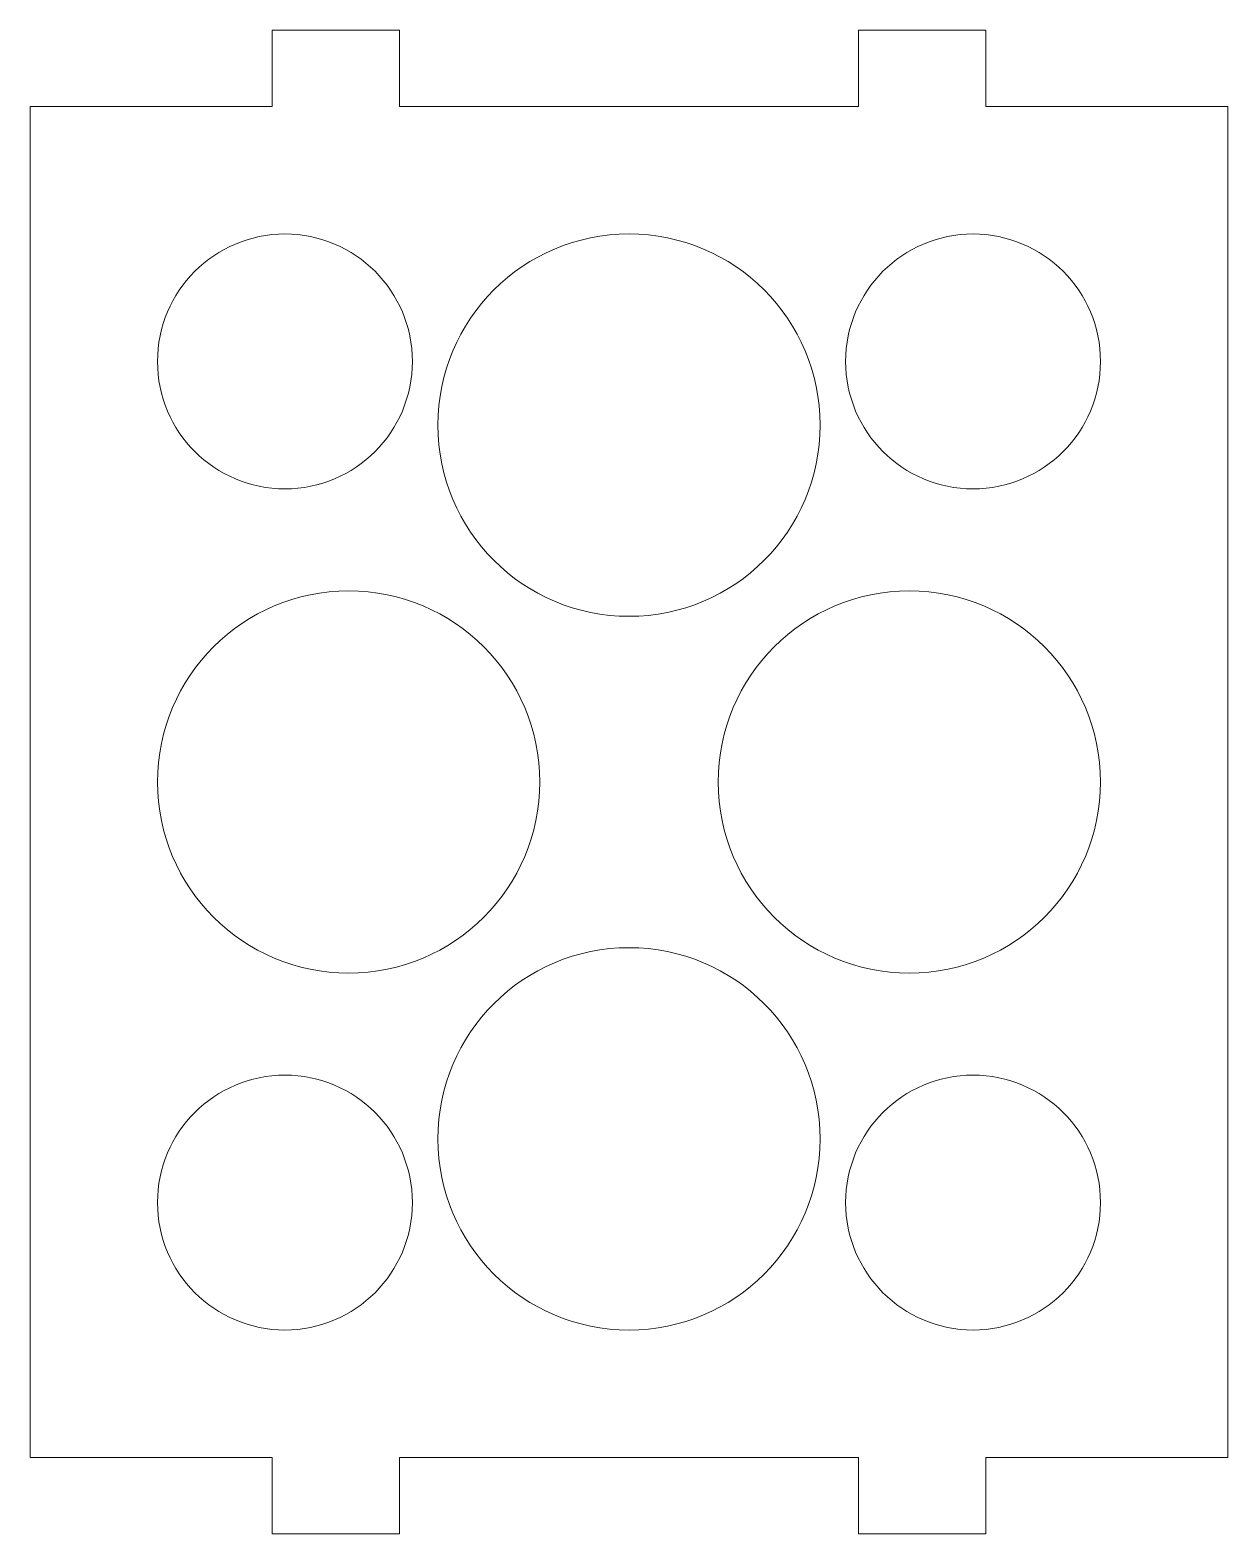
# Model space of a CAD drawing. Header units: millimetres. Extents: x 0 to 94, y -6 to 112.
import ezdxf

# ---------------------------------------------------------------- set-up
doc = ezdxf.new("R2010")
doc.units = ezdxf.units.MM

msp = doc.modelspace()

# ---------------------------------------------------------------- linework, layer by layer
at = {"color": 7, "linetype": 'Continuous', "lineweight": 15}
for p, q in [((29, 112), (19, 112)), ((19, 112), (19, 106)), ((29, 106), (29, 112)), ((75, 112), (65, 112)), ((65, 112), (65, 106)), ((75, 106), (75, 112)), ((0, 106), (0, 0)), ((19, 106), (0, 106)), ((65, 106), (29, 106)), ((94, 106), (75, 106)), ((94, 0), (94, 106)), ((0, 0), (19, 0)), ((19, 0), (19, -6)), ((29, -6), (29, 0)), ((29, 0), (65, 0)), ((65, 0), (65, -6)), ((75, -6), (75, 0)), ((75, 0), (94, 0)), ((19, -6), (29, -6)), ((65, -6), (75, -6))]:
    msp.add_line(p, q, dxfattribs=at)
for centre, radius in [((20, 86), 10), ((47, 81), 15), ((74, 86), 10), ((25, 53), 15), ((69, 53), 15), ((47, 25), 15), ((20, 20), 10), ((74, 20), 10)]:
    msp.add_circle(centre, radius, dxfattribs=at)

doc.saveas('drawing.dxf')
